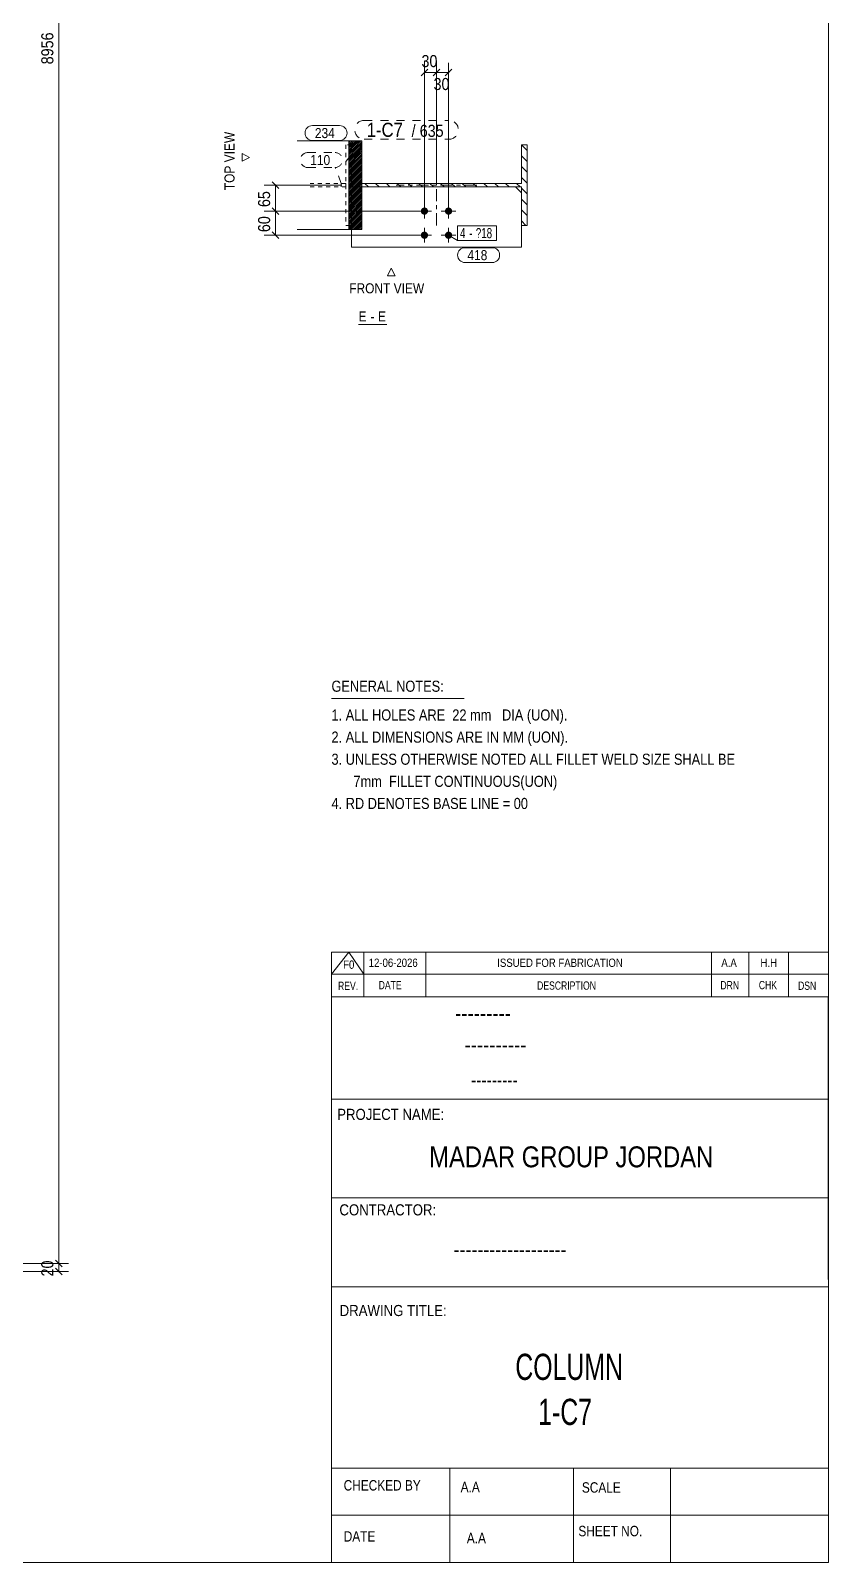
# Model space of a CAD drawing. Header units: millimetres. Extents: x 2 to 579, y 1 to 825.
# Drawn here: x 380.7 to 579, y 5 to 385.9 of the extents above; entities that cross this region are included whole.
import ezdxf

# ---------------------------------------------------------------- set-up
doc = ezdxf.new("R2010")
doc.units = ezdxf.units.MM
for name, pattern in [('XKITLINE00', [0]), ('XKITLINE01', [4, 1, -1, 1, -1]), ('XKITLINE02', [4, 2, -2]), ('XKITLINE03', [6, 3, -1, 1, -1])]:
    doc.linetypes.add(name, pattern=pattern)
for name, color, linetype, lineweight in [('Bolt', 3, 'Continuous', 0), ('BoltMark', 7, 'Continuous', 0), ('Dimensions', 7, 'Continuous', 0), ('DrawingSheet', 5, 'Continuous', 0), ('OtherObjectType', 7, 'Continuous', 0), ('Part', 2, 'Continuous', 0), ('PartMark', 7, 'Continuous', 0)]:
    doc.layers.add(name, color=color, linetype=linetype, lineweight=lineweight)
doc.styles.add('@ARIAL_UNICODE_MS_BOLD', font='ARIAL.TTF')
doc.styles.add('ARIAL', font='ARIAL.TTF')
doc.styles.add('ARIAL_NARROW', font='ARIALN.TTF')
doc.styles.add('COMIC_SANS_MS_BOLD', font='COMICBD.TTF')
doc.styles.add('SWIS721_EX_BT', font='ARIAL.TTF')
doc.styles.add('SWISSE', font='ARIAL.TTF')

# ---------------------------------------------------------------- blocks, each defined once
blk = doc.blocks.new('*A3')
at = {"layer": 'Part', "color": 7, "linetype": 'XKITLINE00', "lineweight": 0}
for p, q in [((459.78, 358.43), (459.78, 358.43)), ((460, 358.21), (459.78, 357.99)), ((460.22, 358.43), (460, 358.21)), ((460.65, 358.43), (460.22, 357.99)), ((461.09, 358.43), (460.44, 357.77)), ((461.52, 358.43), (460.65, 357.56)), ((461.96, 358.43), (460.87, 357.34)), ((462.39, 358.43), (461.09, 357.12)), ((462.83, 358.43), (461.31, 356.9)), ((463.01, 358.18), (461.52, 356.69)), ((460.22, 357.99), (459.78, 357.56)), ((460.44, 357.77), (459.78, 357.12)), ((460.65, 357.56), (459.78, 356.69)), ((460.87, 357.34), (459.78, 356.25)), ((461.09, 357.12), (459.78, 355.82)), ((461.31, 356.9), (459.78, 355.38)), ((461.52, 356.69), (459.78, 354.95)), ((461.74, 356.47), (459.78, 354.51)), ((461.96, 356.25), (459.78, 354.08)), ((462.18, 356.03), (459.78, 353.64)), ((462.39, 355.82), (459.78, 353.21)), ((462.61, 355.6), (459.78, 352.77)), ((462.83, 355.38), (459.78, 352.34)), ((463.01, 355.13), (459.78, 351.9)), ((463.01, 354.7), (459.78, 351.47)), ((463.01, 354.26), (459.78, 351.03)), ((463.01, 357.74), (461.74, 356.47)), ((463.01, 357.31), (461.96, 356.25)), ((463.01, 356.87), (462.18, 356.03)), ((463.01, 356.44), (462.39, 355.82)), ((463.01, 356), (462.61, 355.6)), ((463.01, 355.57), (462.83, 355.38)), ((463.01, 353.83), (459.78, 350.59)), ((463.01, 353.39), (459.78, 350.16)), ((463.01, 352.95), (459.78, 349.72)), ((463.01, 352.52), (459.78, 349.29)), ((463.01, 352.08), (459.78, 348.85)), ((463.01, 351.65), (459.78, 348.42)), ((463.01, 351.21), (459.78, 347.98)), ((463.01, 350.78), (459.78, 347.55)), ((463.01, 350.34), (459.78, 347.11)), ((463.01, 349.91), (459.78, 346.68)), ((463.01, 349.47), (459.78, 346.24)), ((463.01, 349.04), (459.78, 345.81)), ((463.01, 348.6), (459.78, 345.37)), ((463.01, 348.17), (459.78, 344.94)), ((463.01, 347.73), (459.78, 344.5)), ((463.01, 347.3), (459.78, 344.07)), ((463.01, 346.86), (459.78, 343.63)), ((463.01, 346.43), (459.78, 343.2)), ((463.01, 345.99), (459.78, 342.76)), ((463.01, 345.56), (459.78, 342.33)), ((463.01, 345.12), (459.78, 341.89)), ((463.01, 344.69), (459.78, 341.46)), ((463.01, 344.25), (459.78, 341.02)), ((463.01, 343.82), (459.78, 340.59)), ((463.01, 343.38), (459.78, 340.15)), ((463.01, 342.95), (459.78, 339.72)), ((463.01, 342.51), (459.78, 339.28)), ((463.01, 342.08), (459.78, 338.85)), ((463.01, 341.64), (459.78, 338.41)), ((463.01, 341.21), (459.78, 337.98)), ((463.01, 340.77), (459.78, 337.54)), ((463.01, 340.34), (459.78, 337.1)), ((463.01, 339.9), (459.78, 336.67)), ((463.01, 339.46), (459.98, 336.43)), ((463.01, 339.03), (460.41, 336.43)), ((463.01, 338.59), (460.85, 336.43)), ((463.01, 338.16), (461.28, 336.43)), ((463.01, 337.72), (461.72, 336.43)), ((463.01, 337.29), (462.15, 336.43)), ((463.01, 336.85), (462.59, 336.43))]:
    blk.add_line(p, q, dxfattribs=at)
blk = doc.blocks.new('*A4')
at = {"layer": 'Part', "color": 7, "linetype": 'XKITLINE00', "lineweight": 0}
for p, q in [((504.1, 356.03), (502.7, 357.43)), ((504.1, 353.33), (502.7, 354.73)), ((504.1, 350.64), (502.7, 352.04)), ((464.66, 346.98), (463.76, 347.88)), ((467.35, 346.98), (466.45, 347.88)), ((470.04, 346.98), (469.14, 347.88)), ((472.74, 346.98), (471.84, 347.88)), ((475.43, 346.98), (474.53, 347.88)), ((478.13, 346.98), (477.23, 347.88)), ((480.82, 346.98), (479.92, 347.88)), ((483.52, 346.98), (482.62, 347.88)), ((486.21, 346.98), (485.31, 347.88)), ((488.9, 346.98), (488, 347.88)), ((491.6, 346.98), (490.7, 347.88)), ((494.29, 346.98), (493.39, 347.88)), ((496.99, 346.98), (496.09, 347.88)), ((499.68, 346.98), (498.78, 347.88)), ((502.37, 346.98), (501.47, 347.88)), ((504.1, 347.95), (502.7, 349.35)), ((504.1, 345.25), (502.7, 346.65)), ((504.1, 342.56), (502.7, 343.96)), ((504.1, 339.86), (502.7, 341.26)), ((503.84, 337.43), (502.7, 338.57))]:
    blk.add_line(p, q, dxfattribs=at)
blk = doc.blocks.new('*A80')
at = {"layer": 'Bolt'}
for points in [[(477.7, 341.02), (477.7, 341.07), (477.71, 341.11), (477.72, 341.15), (477.73, 341.2), (477.74, 341.24), (477.75, 341.28), (477.77, 341.32), (477.79, 341.36), (477.81, 341.4), (477.83, 341.44), (477.85, 341.48), (477.88, 341.51), (477.9, 341.55), (477.93, 341.58), (477.96, 341.61), (478, 341.64), (478.03, 341.67), (478.06, 341.7), (478.1, 341.73), (478.14, 341.75), (478.18, 341.77), (478.22, 341.79), (478.26, 341.81), (478.3, 341.83), (478.34, 341.84), (478.38, 341.85), (478.42, 341.86), (478.47, 341.87), (478.51, 341.87), (478.56, 341.88), (478.6, 341.88), (478.64, 341.88), (478.69, 341.87), (478.73, 341.87), (478.78, 341.86), (478.82, 341.85), (478.86, 341.84), (478.9, 341.83), (478.94, 341.81), (478.98, 341.79), (479.02, 341.77), (479.06, 341.75), (479.1, 341.73), (479.14, 341.7), (479.17, 341.67), (479.2, 341.64), (479.24, 341.61), (479.27, 341.58), (479.3, 341.55), (479.32, 341.51), (479.35, 341.48), (479.37, 341.44), (479.39, 341.4), (479.41, 341.36), (479.43, 341.32), (479.45, 341.28), (479.46, 341.24), (479.47, 341.2), (479.48, 341.15), (479.49, 341.11), (479.5, 341.07), (479.5, 341.02), (479.5, 340.98), (479.5, 340.93), (479.5, 340.89), (479.49, 340.85), (479.48, 340.8), (479.47, 340.76), (479.46, 340.72), (479.45, 340.67), (479.43, 340.63), (479.41, 340.59), (479.39, 340.55), (479.37, 340.52), (479.35, 340.48), (479.32, 340.44), (479.3, 340.41), (479.27, 340.37), (479.24, 340.34), (479.2, 340.31), (479.17, 340.28), (479.14, 340.25), (479.1, 340.23), (479.06, 340.21), (479.02, 340.18), (478.98, 340.16), (478.94, 340.15), (478.9, 340.13), (478.86, 340.12), (478.82, 340.1), (478.78, 340.1), (478.73, 340.09), (478.69, 340.08), (478.64, 340.08), (478.6, 340.08), (478.56, 340.08), (478.51, 340.08), (478.47, 340.09), (478.42, 340.1), (478.38, 340.1), (478.34, 340.12), (478.3, 340.13), (478.26, 340.15), (478.22, 340.16), (478.18, 340.18), (478.14, 340.21), (478.1, 340.23), (478.06, 340.25), (478.03, 340.28), (478, 340.31), (477.96, 340.34), (477.93, 340.37), (477.9, 340.41), (477.88, 340.44), (477.85, 340.48), (477.83, 340.52), (477.81, 340.55), (477.79, 340.59), (477.77, 340.63), (477.75, 340.67), (477.74, 340.72), (477.73, 340.76), (477.72, 340.8), (477.71, 340.85), (477.7, 340.89), (477.7, 340.93), (477.7, 340.98)], [(483.7, 341.02), (483.7, 341.07), (483.71, 341.11), (483.72, 341.15), (483.73, 341.2), (483.74, 341.24), (483.75, 341.28), (483.77, 341.32), (483.79, 341.36), (483.81, 341.4), (483.83, 341.44), (483.85, 341.48), (483.88, 341.51), (483.9, 341.55), (483.93, 341.58), (483.96, 341.61), (484, 341.64), (484.03, 341.67), (484.06, 341.7), (484.1, 341.73), (484.14, 341.75), (484.18, 341.77), (484.22, 341.79), (484.26, 341.81), (484.3, 341.83), (484.34, 341.84), (484.38, 341.85), (484.42, 341.86), (484.47, 341.87), (484.51, 341.87), (484.56, 341.88), (484.6, 341.88), (484.64, 341.88), (484.69, 341.87), (484.73, 341.87), (484.78, 341.86), (484.82, 341.85), (484.86, 341.84), (484.9, 341.83), (484.94, 341.81), (484.98, 341.79), (485.02, 341.77), (485.06, 341.75), (485.1, 341.73), (485.14, 341.7), (485.17, 341.67), (485.2, 341.64), (485.24, 341.61), (485.27, 341.58), (485.3, 341.55), (485.32, 341.51), (485.35, 341.48), (485.37, 341.44), (485.39, 341.4), (485.41, 341.36), (485.43, 341.32), (485.45, 341.28), (485.46, 341.24), (485.47, 341.2), (485.48, 341.15), (485.49, 341.11), (485.5, 341.07), (485.5, 341.02), (485.5, 340.98), (485.5, 340.93), (485.5, 340.89), (485.49, 340.85), (485.48, 340.8), (485.47, 340.76), (485.46, 340.72), (485.45, 340.67), (485.43, 340.63), (485.41, 340.59), (485.39, 340.55), (485.37, 340.52), (485.35, 340.48), (485.32, 340.44), (485.3, 340.41), (485.27, 340.37), (485.24, 340.34), (485.2, 340.31), (485.17, 340.28), (485.14, 340.25), (485.1, 340.23), (485.06, 340.21), (485.02, 340.18), (484.98, 340.16), (484.94, 340.15), (484.9, 340.13), (484.86, 340.12), (484.82, 340.1), (484.78, 340.1), (484.73, 340.09), (484.69, 340.08), (484.64, 340.08), (484.6, 340.08), (484.56, 340.08), (484.51, 340.08), (484.47, 340.09), (484.42, 340.1), (484.38, 340.1), (484.34, 340.12), (484.3, 340.13), (484.26, 340.15), (484.22, 340.16), (484.18, 340.18), (484.14, 340.21), (484.1, 340.23), (484.06, 340.25), (484.03, 340.28), (484, 340.31), (483.96, 340.34), (483.93, 340.37), (483.9, 340.41), (483.88, 340.44), (483.85, 340.48), (483.83, 340.52), (483.81, 340.55), (483.79, 340.59), (483.77, 340.63), (483.75, 340.67), (483.74, 340.72), (483.73, 340.76), (483.72, 340.8), (483.71, 340.85), (483.7, 340.89), (483.7, 340.93), (483.7, 340.98)], [(477.7, 335.02), (477.7, 335.07), (477.71, 335.11), (477.72, 335.15), (477.73, 335.2), (477.74, 335.24), (477.75, 335.28), (477.77, 335.32), (477.79, 335.36), (477.81, 335.4), (477.83, 335.44), (477.85, 335.48), (477.88, 335.51), (477.9, 335.55), (477.93, 335.58), (477.96, 335.61), (478, 335.64), (478.03, 335.67), (478.06, 335.7), (478.1, 335.73), (478.14, 335.75), (478.18, 335.77), (478.22, 335.79), (478.26, 335.81), (478.3, 335.83), (478.34, 335.84), (478.38, 335.85), (478.42, 335.86), (478.47, 335.87), (478.51, 335.87), (478.56, 335.88), (478.6, 335.88), (478.64, 335.88), (478.69, 335.87), (478.73, 335.87), (478.78, 335.86), (478.82, 335.85), (478.86, 335.84), (478.9, 335.83), (478.94, 335.81), (478.98, 335.79), (479.02, 335.77), (479.06, 335.75), (479.1, 335.73), (479.14, 335.7), (479.17, 335.67), (479.2, 335.64), (479.24, 335.61), (479.27, 335.58), (479.3, 335.55), (479.32, 335.51), (479.35, 335.48), (479.37, 335.44), (479.39, 335.4), (479.41, 335.36), (479.43, 335.32), (479.45, 335.28), (479.46, 335.24), (479.47, 335.2), (479.48, 335.15), (479.49, 335.11), (479.5, 335.07), (479.5, 335.02), (479.5, 334.98), (479.5, 334.93), (479.5, 334.89), (479.49, 334.85), (479.48, 334.8), (479.47, 334.76), (479.46, 334.72), (479.45, 334.67), (479.43, 334.63), (479.41, 334.59), (479.39, 334.55), (479.37, 334.52), (479.35, 334.48), (479.32, 334.44), (479.3, 334.41), (479.27, 334.37), (479.24, 334.34), (479.2, 334.31), (479.17, 334.28), (479.14, 334.25), (479.1, 334.23), (479.06, 334.21), (479.02, 334.18), (478.98, 334.16), (478.94, 334.15), (478.9, 334.13), (478.86, 334.12), (478.82, 334.1), (478.78, 334.1), (478.73, 334.09), (478.69, 334.08), (478.64, 334.08), (478.6, 334.08), (478.56, 334.08), (478.51, 334.08), (478.47, 334.09), (478.42, 334.1), (478.38, 334.1), (478.34, 334.12), (478.3, 334.13), (478.26, 334.15), (478.22, 334.16), (478.18, 334.18), (478.14, 334.21), (478.1, 334.23), (478.06, 334.25), (478.03, 334.28), (478, 334.31), (477.96, 334.34), (477.93, 334.37), (477.9, 334.41), (477.88, 334.44), (477.85, 334.48), (477.83, 334.52), (477.81, 334.55), (477.79, 334.59), (477.77, 334.63), (477.75, 334.67), (477.74, 334.72), (477.73, 334.76), (477.72, 334.8), (477.71, 334.85), (477.7, 334.89), (477.7, 334.93), (477.7, 334.98)], [(483.7, 335.02), (483.7, 335.07), (483.71, 335.11), (483.72, 335.15), (483.73, 335.2), (483.74, 335.24), (483.75, 335.28), (483.77, 335.32), (483.79, 335.36), (483.81, 335.4), (483.83, 335.44), (483.85, 335.48), (483.88, 335.51), (483.9, 335.55), (483.93, 335.58), (483.96, 335.61), (484, 335.64), (484.03, 335.67), (484.06, 335.7), (484.1, 335.73), (484.14, 335.75), (484.18, 335.77), (484.22, 335.79), (484.26, 335.81), (484.3, 335.83), (484.34, 335.84), (484.38, 335.85), (484.42, 335.86), (484.47, 335.87), (484.51, 335.87), (484.56, 335.88), (484.6, 335.88), (484.64, 335.88), (484.69, 335.87), (484.73, 335.87), (484.78, 335.86), (484.82, 335.85), (484.86, 335.84), (484.9, 335.83), (484.94, 335.81), (484.98, 335.79), (485.02, 335.77), (485.06, 335.75), (485.1, 335.73), (485.14, 335.7), (485.17, 335.67), (485.2, 335.64), (485.24, 335.61), (485.27, 335.58), (485.3, 335.55), (485.32, 335.51), (485.35, 335.48), (485.37, 335.44), (485.39, 335.4), (485.41, 335.36), (485.43, 335.32), (485.45, 335.28), (485.46, 335.24), (485.47, 335.2), (485.48, 335.15), (485.49, 335.11), (485.5, 335.07), (485.5, 335.02), (485.5, 334.98), (485.5, 334.93), (485.5, 334.89), (485.49, 334.85), (485.48, 334.8), (485.47, 334.76), (485.46, 334.72), (485.45, 334.67), (485.43, 334.63), (485.41, 334.59), (485.39, 334.55), (485.37, 334.52), (485.35, 334.48), (485.32, 334.44), (485.3, 334.41), (485.27, 334.37), (485.24, 334.34), (485.2, 334.31), (485.17, 334.28), (485.14, 334.25), (485.1, 334.23), (485.06, 334.21), (485.02, 334.18), (484.98, 334.16), (484.94, 334.15), (484.9, 334.13), (484.86, 334.12), (484.82, 334.1), (484.78, 334.1), (484.73, 334.09), (484.69, 334.08), (484.64, 334.08), (484.6, 334.08), (484.56, 334.08), (484.51, 334.08), (484.47, 334.09), (484.42, 334.1), (484.38, 334.1), (484.34, 334.12), (484.3, 334.13), (484.26, 334.15), (484.22, 334.16), (484.18, 334.18), (484.14, 334.21), (484.1, 334.23), (484.06, 334.25), (484.03, 334.28), (484, 334.31), (483.96, 334.34), (483.93, 334.37), (483.9, 334.41), (483.88, 334.44), (483.85, 334.48), (483.83, 334.52), (483.81, 334.55), (483.79, 334.59), (483.77, 334.63), (483.75, 334.67), (483.74, 334.72), (483.73, 334.76), (483.72, 334.8), (483.71, 334.85), (483.7, 334.89), (483.7, 334.93), (483.7, 334.98)]]:
    blk.add_hatch(color=3, dxfattribs=at).paths.add_polyline_path(points, flags=17)
at = {"layer": 'Bolt', "color": 3, "linetype": 'XKITLINE00', "lineweight": 0}
for p, q in [((478.6, 339.18), (478.6, 342.78)), ((484.6, 339.18), (484.6, 342.78)), ((480.4, 340.98), (476.8, 340.98)), ((486.4, 340.98), (482.8, 340.98)), ((478.6, 333.18), (478.6, 336.78)), ((484.6, 333.18), (484.6, 336.78)), ((480.4, 334.98), (476.8, 334.98)), ((486.4, 334.98), (482.8, 334.98))]:
    blk.add_line(p, q, dxfattribs=at)
blk = doc.blocks.new('*A81')
at = {"layer": 'Part', "color": 2, "linetype": 'XKITLINE00', "lineweight": 0}
for p, q in [((446.93, 358.43), (463.01, 358.43)), ((459.78, 358.43), (459.78, 336.43)), ((463.01, 358.43), (463.01, 336.43)), ((463.01, 336.43), (446.93, 336.43))]:
    blk.add_line(p, q, dxfattribs=at)
blk = doc.blocks.new('*A82')
at = {"layer": 'Part', "color": 7, "linetype": 'XKITLINE01', "lineweight": 0}
for p, q in [((460.5, 357.43), (459.1, 357.43)), ((459.1, 357.43), (459.1, 337.43)), ((460.5, 347.88), (460.5, 357.43)), ((460.5, 347.88), (463.01, 347.88)), ((460.5, 337.43), (460.5, 346.98)), ((460.5, 346.98), (463.01, 346.98)), ((459.1, 337.43), (460.5, 337.43))]:
    blk.add_line(p, q, dxfattribs=at)
at = {"layer": 'Part', "color": 7, "linetype": 'XKITLINE03', "lineweight": 0}
for p, q in [((481.6, 337.43), (481.6, 357.43)), ((491.6, 347.43), (471.6, 347.43))]:
    blk.add_line(p, q, dxfattribs=at)
at = {"layer": 'Part', "color": 2, "linetype": 'XKITLINE00', "lineweight": 0}
for p, q in [((502.7, 347.88), (502.7, 357.43)), ((502.7, 357.43), (504.1, 357.43)), ((504.1, 357.43), (504.1, 337.43)), ((463.01, 347.88), (502.7, 347.88)), ((463.01, 346.98), (463.01, 347.88)), ((502.7, 346.98), (463.01, 346.98)), ((502.7, 337.43), (502.7, 346.98)), ((504.1, 337.43), (502.7, 337.43))]:
    blk.add_line(p, q, dxfattribs=at)
blk = doc.blocks.new('*A83')
at = {"layer": 'Part', "color": 7, "linetype": 'XKITLINE01', "lineweight": 0}
for p, q in [((459.1, 347.88), (450.16, 347.88)), ((450.16, 346.98), (459.1, 346.98)), ((457.94, 347.88), (457.94, 346.98)), ((459.1, 346.98), (459.1, 347.88))]:
    blk.add_line(p, q, dxfattribs=at)
blk = doc.blocks.new('*A84')
at = {"layer": 'Part', "color": 7, "linetype": 'XKITLINE01', "lineweight": 0}
for p, q in [((460.5, 345.48), (462, 346.98)), ((462, 346.98), (501.2, 346.98)), ((460.5, 336.43), (460.5, 345.48)), ((502.7, 337.43), (502.7, 345.48))]:
    blk.add_line(p, q, dxfattribs=at)
at = {"layer": 'Part', "color": 2, "linetype": 'XKITLINE00', "lineweight": 0}
for p, q in [((502.7, 345.48), (501.2, 346.98)), ((460.5, 331.98), (460.5, 336.43)), ((502.7, 331.98), (502.7, 337.43)), ((460.5, 331.98), (502.7, 331.98))]:
    blk.add_line(p, q, dxfattribs=at)
blk = doc.blocks.new('*A114')
at = {"layer": 'DrawingSheet', "color": 5, "linetype": 'XKITLINE00', "lineweight": 0}
for p, q in [((579, 5), (579, 825)), ((5, 5), (579, 5))]:
    blk.add_line(p, q, dxfattribs=at)
blk = doc.blocks.new('*A116')
at = {"layer": 'OtherObjectType', "color": 7, "linetype": 'XKITLINE00', "lineweight": 0}
blk.add_line((455.5, 219.82), (488.5, 219.82), dxfattribs=at)
at = {"layer": 'OtherObjectType', "color": 7, "style": 'ARIAL_NARROW', "width": 1.008832}
for s, p in [('GENERAL NOTES:', (455.5, 221.47)), ('1. ALL HOLES ARE  22 mm   DIA (UON).', (455.5, 214.32)), ('2. ALL DIMENSIONS ARE IN MM (UON).', (455.5, 208.82)), ('3. UNLESS OTHERWISE NOTED ALL FILLET WELD SIZE SHALL BE', (455.5, 203.32)), ('7mm  FILLET CONTINUOUS(UON)', (460.95, 197.82)), ('4. RD DENOTES BASE LINE = 00', (455.5, 192.32))]:
    blk.add_text(s, height=2.75, dxfattribs=at).set_placement(p)
blk = doc.blocks.new('*A117')
at = {"layer": 'OtherObjectType', "color": 7, "linetype": 'XKITLINE00', "lineweight": 0}
for p, q in [((455.5, 156.76), (579, 156.76)), ((455.5, 151.21), (459.82, 156.76)), ((455.5, 151.21), (455.5, 156.76)), ((459.82, 156.76), (463.53, 151.21)), ((463.53, 151.21), (463.53, 156.76)), ((478.97, 151.21), (478.97, 156.76)), ((549.98, 151.21), (549.98, 156.76)), ((559.24, 151.21), (559.24, 156.76)), ((569.12, 151.21), (569.12, 156.76)), ((579, 151.21), (579, 156.76)), ((455.5, 151.21), (579, 151.21)), ((455.5, 145.65), (455.5, 151.21)), ((459.21, 151.21), (579, 151.21)), ((463.53, 145.65), (463.53, 151.21)), ((478.97, 145.65), (478.97, 151.21)), ((549.98, 145.65), (549.98, 151.21)), ((559.24, 145.65), (559.24, 151.21)), ((569.12, 145.65), (569.12, 151.21)), ((579, 145.65), (579, 151.21))]:
    blk.add_line(p, q, dxfattribs=at)
at = {"layer": 'OtherObjectType', "color": 7, "style": 'ARIAL_NARROW'}
for s, height, width, p in [('F0', 2.058, 1.008832, (458.4, 152.59)), ('12-06-2026', 2.058, 1.008832, (464.76, 153.06)), ('ISSUED FOR FABRICATION', 2.0583, 1.008832, (496.71, 153.06)), ('A.A', 2.058, 1.008832, (552.4, 153.06)), ('H.H', 2.058, 1.008832, (562.13, 153.06)), ('REV.', 2.058, 0.907949, (457.13, 147.31)), ('DATE', 2.058, 0.907949, (467.23, 147.5)), ('DESCRIPTION', 2.0583, 0.907949, (506.61, 147.39)), ('DRN', 2.058, 0.907949, (552.17, 147.47)), ('CHK', 2.058, 0.907949, (561.72, 147.5)), ('DSN', 2.058, 0.907949, (571.47, 147.35))]:
    blk.add_text(s, height=height, dxfattribs=dict(at, width=width)).set_placement(p)
blk = doc.blocks.new('*A119')
at = {"layer": 'OtherObjectType', "color": 2, "linetype": 'XKITLINE00', "lineweight": 0}
for p, q in [((455.5, 145.65), (579, 145.65)), ((455.5, 5), (455.5, 145.64)), ((578.98, 145.64), (579, 5)), ((579, 120.14), (455.5, 120.14)), ((455.5, 95.63), (579, 95.63)), ((579, 73.49), (455.5, 73.49)), ((579, 28.4), (455.5, 28.4)), ((484.94, 28.4), (484.94, 5)), ((515.62, 5), (515.62, 28.4)), ((539.75, 5), (539.75, 28.4)), ((579, 16.7), (455.5, 16.7)), ((579, 5), (455.5, 5))]:
    blk.add_line(p, q, dxfattribs=at)
at = {"layer": 'OtherObjectType', "color": 4, "style": '@ARIAL_UNICODE_MS_BOLD', "width": 0.85}
blk.add_text('---------', height=3.9, dxfattribs=at).set_placement((486.23, 139.59))
at = {"layer": 'OtherObjectType', "color": 7, "style": 'ARIAL', "width": 0.85}
for s, height, p in [('----------', 3.9, (488.56, 131.77)), ('---------', 3.25, (490.21, 123.31))]:
    blk.add_text(s, height=height, dxfattribs=at).set_placement(p)
at = {"layer": 'OtherObjectType', "color": 3, "width": 0.85}
for s, style, p in [('PROJECT NAME:', 'SWIS721_EX_BT', (456.92, 115.01)), ('CONTRACTOR:', 'SWISSE', (457.47, 91.27)), ('DRAWING TITLE:', 'SWIS721_EX_BT', (457.53, 66.24))]:
    blk.add_text(s, height=2.7618, dxfattribs=dict(at, style=style)).set_placement(p)
at = {"layer": 'OtherObjectType', "color": 7, "width": 0.85}
for s, height, p in [('MADAR GROUP JORDAN', 5.2, (479.79, 103.23)), ('CHECKED BY', 2.592, (458.53, 22.86)), ('A.A', 2.592, (487.61, 22.45)), ('SCALE', 2.592, (517.74, 22.33)), ('DATE', 2.592, (458.54, 10.16)), ('A.A', 2.592, (489.14, 9.76)), ('SHEET NO.', 2.592, (516.87, 11.49))]:
    blk.add_text(s, height=height, dxfattribs=at).set_placement(p)
at = {"layer": 'OtherObjectType', "color": 1}
for s, height, style, width, p in [('-------------------', 3.9, 'COMIC_SANS_MS_BOLD', 0.85, (485.87, 80.86)), ('COLUMN', 6.5, 'ARIAL', 0.68, (501.19, 50.37)), ('1-C7', 6.5, 'ARIAL', 0.68, (506.88, 39.17))]:
    blk.add_text(s, height=height, dxfattribs=dict(at, style=style, width=width)).set_placement(p)
blk = doc.blocks.new('*A147')
at = {"layer": 'Dimensions', "color": 7, "linetype": 'XKITLINE00', "lineweight": 0}
for p, q in [((386.87, 80.17), (388.57, 78.47)), ((295.22, 79.32), (390.12, 79.32)), ((296.72, 77.32), (390.12, 77.32)), ((386.87, 78.17), (388.57, 76.47)), ((387.72, 77.32), (387.72, 79.32))]:
    blk.add_line(p, q, dxfattribs=at)
at = {"layer": 'Dimensions', "color": 3}
for p in [(387.72, 79.32), (387.72, 77.32)]:
    blk.add_point(p, dxfattribs=at)
at = {"layer": 'Dimensions', "color": 3, "style": 'ARIAL', "width": 0.85}
blk.add_text('20', height=3, rotation=90.0002, dxfattribs=at).set_placement((386.37, 76.09))
blk = doc.blocks.new('*A148')
at = {"layer": 'Dimensions', "color": 7, "linetype": 'XKITLINE00', "lineweight": 0}
for p, q in [((387.72, 79.32), (387.72, 684.52)), ((386.87, 80.17), (388.57, 78.47)), ((295.22, 79.32), (390.12, 79.32))]:
    blk.add_line(p, q, dxfattribs=at)
at = {"layer": 'Dimensions', "color": 3}
blk.add_point((387.72, 79.32), dxfattribs=at)
at = {"layer": 'Dimensions', "color": 3, "style": 'ARIAL', "width": 0.85}
blk.add_text('8956', height=3, rotation=90.0002, dxfattribs=at).set_placement((386.37, 377.47))
blk = doc.blocks.new('*A235')
at = {"layer": 'Dimensions', "color": 7, "linetype": 'XKITLINE00', "lineweight": 0}
for p, q in [((478.6, 341.98), (478.6, 378.28)), ((481.6, 348.43), (481.6, 378.28)), ((479.45, 376.28), (477.75, 374.58)), ((478.6, 375.43), (481.6, 375.43)), ((482.45, 376.28), (480.75, 374.58))]:
    blk.add_line(p, q, dxfattribs=at)
at = {"layer": 'Dimensions', "color": 3}
for p in [(478.6, 375.43), (481.6, 375.43)]:
    blk.add_point(p, dxfattribs=at)
at = {"layer": 'Dimensions', "color": 3, "style": 'ARIAL', "width": 0.85}
blk.add_text('30', height=3, dxfattribs=at).set_placement((477.87, 376.78))
blk = doc.blocks.new('*A236')
at = {"layer": 'Dimensions', "color": 7, "linetype": 'XKITLINE00', "lineweight": 0}
for p, q in [((481.6, 348.43), (481.6, 377.83)), ((484.6, 341.98), (484.6, 377.83)), ((482.45, 376.28), (480.75, 374.58)), ((481.6, 375.43), (484.6, 375.43)), ((485.45, 376.28), (483.75, 374.58))]:
    blk.add_line(p, q, dxfattribs=at)
at = {"layer": 'Dimensions', "color": 3}
for p in [(481.6, 375.43), (484.6, 375.43)]:
    blk.add_point(p, dxfattribs=at)
at = {"layer": 'Dimensions', "color": 3, "style": 'ARIAL', "width": 0.85}
blk.add_text('30', height=3, dxfattribs=at).set_placement((480.87, 371.08))
blk = doc.blocks.new('*A237')
at = {"layer": 'Dimensions', "color": 7, "linetype": 'XKITLINE00', "lineweight": 0}
for p, q in [((477.6, 340.98), (438.75, 340.98)), ((440.75, 341.83), (442.45, 340.13)), ((441.6, 334.98), (441.6, 340.98)), ((440.75, 335.83), (442.45, 334.13)), ((477.6, 334.98), (438.75, 334.98))]:
    blk.add_line(p, q, dxfattribs=at)
at = {"layer": 'Dimensions', "color": 3}
for p in [(441.6, 340.98), (441.6, 334.98)]:
    blk.add_point(p, dxfattribs=at)
at = {"layer": 'Dimensions', "color": 3, "style": 'ARIAL', "width": 0.85}
blk.add_text('60', height=3, rotation=90.0002, dxfattribs=at).set_placement((440.25, 335.75))
blk = doc.blocks.new('*A238')
at = {"layer": 'Dimensions', "color": 7, "linetype": 'XKITLINE00', "lineweight": 0}
for p, q in [((458.1, 347.43), (438.75, 347.43)), ((440.75, 348.28), (442.45, 346.58)), ((441.6, 340.98), (441.6, 347.43)), ((477.6, 340.98), (438.75, 340.98)), ((440.75, 341.83), (442.45, 340.13))]:
    blk.add_line(p, q, dxfattribs=at)
at = {"layer": 'Dimensions', "color": 3}
for p in [(441.6, 347.43), (441.6, 340.98)]:
    blk.add_point(p, dxfattribs=at)
at = {"layer": 'Dimensions', "color": 3, "style": 'ARIAL', "width": 0.85}
blk.add_text('65', height=3, rotation=90.0002, dxfattribs=at).set_placement((440.25, 341.98))
blk = doc.blocks.new('*A239')
at = {"layer": 'BoltMark', "color": 7, "linetype": 'XKITLINE00', "lineweight": 0}
for p, q in [((486.84, 337.35), (496.52, 337.35)), ((486.84, 333.65), (486.84, 337.35)), ((496.52, 333.65), (496.52, 337.35)), ((484.6, 334.98), (486.84, 333.65)), ((486.84, 333.65), (496.52, 333.65))]:
    blk.add_line(p, q, dxfattribs=at)
at = {"layer": 'BoltMark', "color": 3, "style": 'ARIAL_NARROW', "width": 0.85}
for s, p in [('4', (487.44, 334.25)), ('-', (489.71, 334.25)), ('?18', (491.37, 334.25))]:
    blk.add_text(s, height=2.5, dxfattribs=at).set_placement(p)
blk = doc.blocks.new('*A240')
at = {"layer": 'PartMark', "color": 7, "linetype": 'XKITLINE00', "lineweight": 0}
for p, q in [((488.69, 331.88), (495.45, 331.88)), ((488.69, 328.18), (495.45, 328.18))]:
    blk.add_line(p, q, dxfattribs=at)
for centre, start, end in [((488.69, 330.03), 90, 270), ((495.45, 330.03), 270, 90)]:
    blk.add_arc(centre, 1.85, start, end, dxfattribs=at)
at = {"layer": 'PartMark', "color": 3, "style": 'ARIAL', "width": 0.85}
blk.add_text('418', height=2.5, dxfattribs=at).set_placement((489.29, 328.78))
blk = doc.blocks.new('*A241')
at = {"layer": 'PartMark', "color": 7, "linetype": 'XKITLINE02', "lineweight": 0}
for p, q in [((449.62, 355.52), (456.39, 355.52)), ((449.62, 351.82), (456.39, 351.82)), ((457.94, 347.88), (456.39, 351.82))]:
    blk.add_line(p, q, dxfattribs=at)
for centre, start, end in [((449.62, 353.67), 90, 270), ((456.39, 353.67), 270, 90)]:
    blk.add_arc(centre, 1.85, start, end, dxfattribs=at)
at = {"layer": 'PartMark', "color": 3, "style": 'ARIAL', "width": 0.85}
blk.add_text('110', height=2.5, dxfattribs=at).set_placement((450.22, 352.42))
blk = doc.blocks.new('*A242')
at = {"layer": 'PartMark', "color": 7, "linetype": 'XKITLINE02', "lineweight": 0}
for p, q in [((463.65, 363.54), (484.7, 363.54)), ((459.15, 353.4), (463.65, 358.84)), ((463.65, 358.84), (484.7, 358.84))]:
    blk.add_line(p, q, dxfattribs=at)
for centre, start, end in [((463.65, 361.19), 90, 270), ((484.7, 361.19), 270, 90)]:
    blk.add_arc(centre, 2.35, start, end, dxfattribs=at)
at = {"layer": 'PartMark', "color": 1, "style": 'ARIAL', "width": 0.85}
blk.add_text('1-C7', height=3.5, dxfattribs=at).set_placement((464.25, 359.44))
at = {"layer": 'PartMark', "color": 3, "style": 'ARIAL', "width": 0.85}
for s, p in [('/', (475.41, 359.44)), ('635', (477.43, 359.44))]:
    blk.add_text(s, height=3, dxfattribs=at).set_placement(p)
blk = doc.blocks.new('*A243')
at = {"layer": 'PartMark', "color": 7, "linetype": 'XKITLINE00', "lineweight": 0}
for p, q in [((450.77, 362.23), (457.53, 362.23)), ((450.77, 358.53), (457.53, 358.53))]:
    blk.add_line(p, q, dxfattribs=at)
for centre, start, end in [((450.77, 360.38), 90, 270), ((457.53, 360.38), 270, 90)]:
    blk.add_arc(centre, 1.85, start, end, dxfattribs=at)
at = {"layer": 'PartMark', "color": 3, "style": 'ARIAL', "width": 0.85}
blk.add_text('234', height=2.5, dxfattribs=at).set_placement((451.37, 359.13))
blk = doc.blocks.new('*A244')
at = {"layer": 'OtherObjectType', "color": 7, "linetype": 'XKITLINE00', "lineweight": 0}
for p, q in [((433.27, 353.39), (433.27, 355.27)), ((435.15, 354.33), (433.27, 353.39)), ((433.27, 355.27), (435.15, 354.33)), ((435.15, 354.33), (435.15, 354.33)), ((469.44, 324.9), (470.37, 326.78)), ((471.31, 324.9), (469.44, 324.9)), ((470.37, 326.78), (471.31, 324.9)), ((470.37, 326.78), (470.37, 326.78)), ((462.22, 312.78), (469.28, 312.78))]:
    blk.add_line(p, q, dxfattribs=at)
at = {"layer": 'OtherObjectType', "color": 7, "style": 'ARIAL', "width": 0.85}
blk.add_text('TOP VIEW', height=2.5, rotation=90, dxfattribs=at).set_placement((431.4, 346.18))
for s, p in [('FRONT VIEW', (459.91, 320.53)), ('E', (462.22, 313.53)), ('-', (465.2, 313.53)), ('E', (467.05, 313.53))]:
    blk.add_text(s, height=2.5, dxfattribs=at).set_placement(p)

msp = doc.modelspace()

# ---------------------------------------------------------------- block references
at = {"lineweight": 0}
for name in ['*A114', '*A148', '*A235', '*A236', '*A243', '*A242', '*A81', '*A3', '*A241', '*A82', '*A4', '*A238', '*A83', '*A84', '*A80', '*A237', '*A239', '*A240', '*A116', '*A117', '*A119', '*A147']:
    msp.add_blockref(name, (0, 0), dxfattribs=at)
at = {"layer": 'OtherObjectType', "lineweight": 0}
msp.add_blockref('*A244', (0, 0), dxfattribs=at)

doc.saveas('drawing.dxf')
